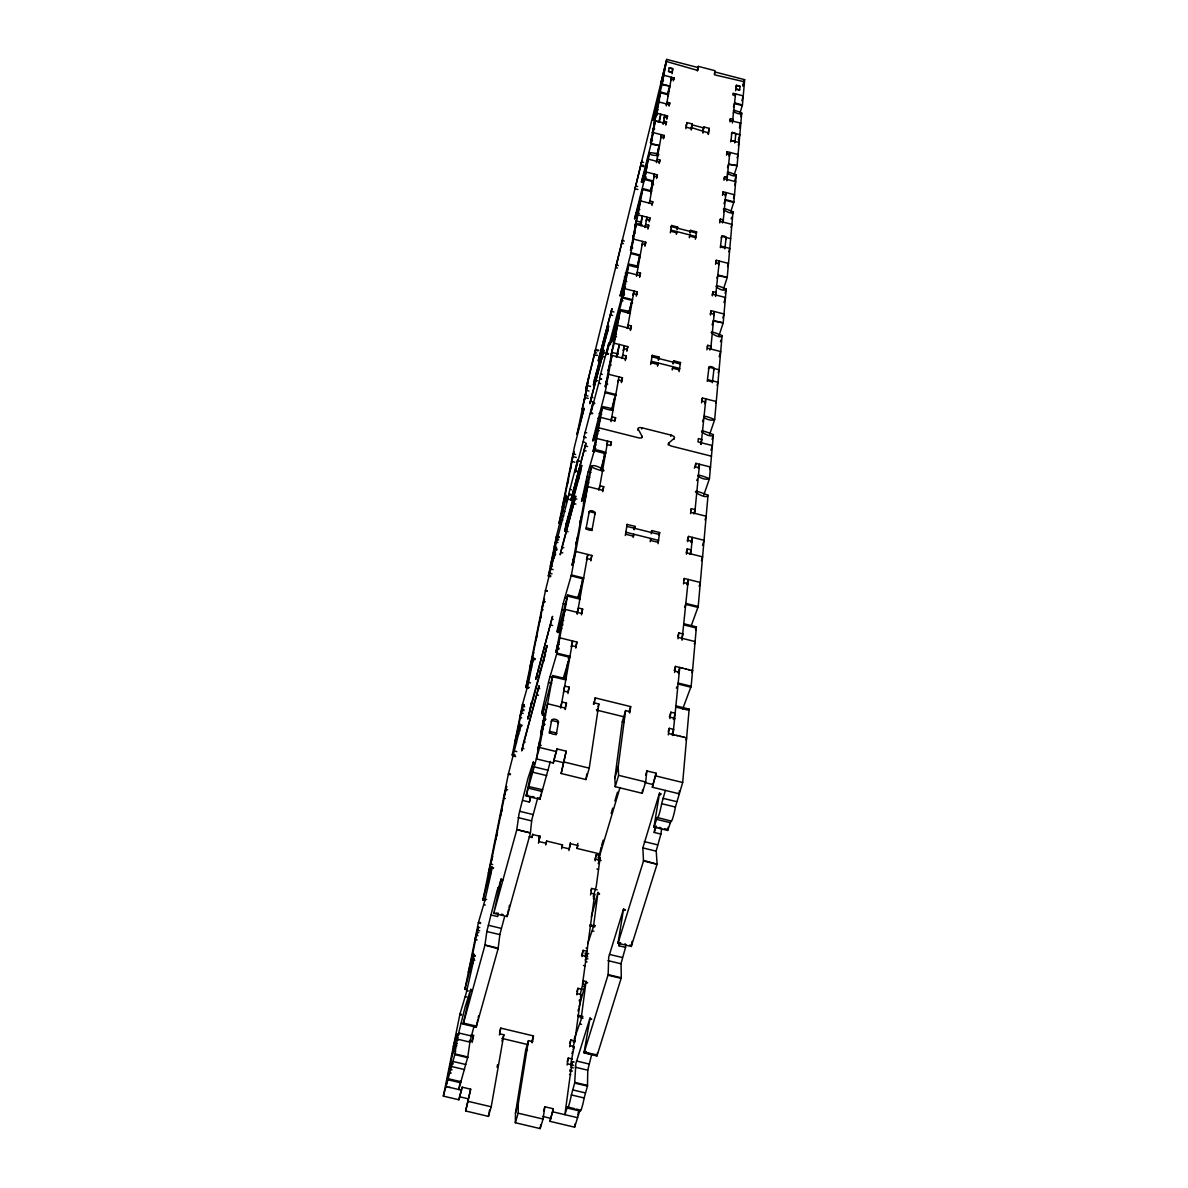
<?xml version="1.0" encoding="UTF-8"?>
<svg xmlns="http://www.w3.org/2000/svg" width="1188" height="1188" viewBox="0 0 1188 1188"><rect width="100%" height="100%" fill="white"/><g stroke="black" fill="none" stroke-linecap="round" stroke-linejoin="round"><path stroke-width="1.5" d="M625.883 944.92A15.964 1.5 -76.9 0 0 625.541 947.371L621.042 963.483L621.309 977.769L608.152 974.606L608.702 957.172L623.596 908.761L617.998 943.272L631.274 946.465L657.038 864.3L643.495 861.003L642.856 847.92L659.578 792.738L654.113 826.224L656.682 826.774M643.54 860.379L657.053 864.196M570.002 1107.572L567.493 1106.637L564.879 1114.671L570.834 1070.67L572.586 1061.701L574.131 1062.072M579.952 1110.186L574.606 1127.174L549.97 1121.338L553.311 1108.775L544.846 1106.771L543.05 1119.066L540.139 1128.6L515.34 1122.734L515.473 1113.171L525.69 1049.999L528.452 1040.629L532.551 1041.594L532.209 1042.767M515.34 1122.734L518.176 1113.186L518.31 1103.637L528.452 1040.629M584.154 1052.019L584.036 1052.88L596.94 1055.954L597.089 1054.944L584.154 1052.019L590.139 1017.611L575.838 1063.691L574.665 1083.07L587.481 1086.114L587.763 1070.18L591.728 1054.335M550.356 761.478L539.872 799.316L526.136 795.96L539.515 747.475L552.806 675.541L566.037 678.794L565.755 679.878L552.494 676.7L542.485 715.131M740.198 86.442L736.441 85.343L740.198 86.412L739.396 90.229L736.115 89.159L736.426 85.373L735.892 87.244M598.247 360.766L611.909 308.776M621.309 977.769L596.94 1055.954M533.397 762.043L526.136 795.915M474.012 954.365L472.245 963.334L473.878 958.256L473.299 962.087L466.216 993.094L459.964 1014.062L461.493 1014.389M587.54 1085.416L574.74 1082.342M608.152 974.606L584.036 1052.88M611.33 342.486L622.764 297.193L628.868 264.211C642.069 266.29 640.881 269.379 628.63 265.087L621.235 293.763M566.631 495.886L556.415 536.308L559.206 536.961M585.936 443.362L570.864 500.311L585.922 443.362M601.291 378.927L599.613 377.977L608.523 344.178C610.691 336.843 604.633 360.617 606.801 353.237L622.705 293.57L624.517 294.03M584.021 436.545L592.753 403.356C594.787 396.614 588.951 419.334 590.941 412.771L599.881 378.675L601.648 379.091M671.012 821.042L667.656 830.442L653.994 827.115L657.216 817.478L671.012 821.042A9.534 0.965 -76.7 0 0 672.868 817.775A9.534 0.965 -76.7 0 0 675.408 807.038L682.684 782.506L689.159 709.117L676.002 705.88L675.675 707.023L688.832 710.261L689.159 709.117M682.595 709.191L691.178 686.248L696.406 626.878L683.991 623.804L683.694 624.829L696.094 627.977L696.406 626.878M684.704 607.083L685.684 604.35L697.92 607.38L698.217 606.474L708.018 495.262C680.561 483.947 706.608 501.366 708.018 495.262M709.459 478.63C702.865 481.912 686.991 469.616 709.459 478.63L713.364 434.66C687.941 424.116 711.256 440.273 713.364 434.66M714.671 419.587C707.409 422.839 694.089 410.721 714.671 419.587L722.111 335.58C698.232 325.497 720.849 341.105 722.111 335.58M712.087 324.829L713.483 320.478L723.21 322.898L726.21 289.085C705.434 279.685 722.616 294.06 726.21 289.085M716.943 278.155L717.715 275.72L727.234 277.383L733.026 211.806C712.355 202.717 731.259 216.825 733.026 211.806M723.982 203.712L725.259 199.599L733.887 201.812L736.263 175.007C717.537 166.914 733.397 179.121 736.263 175.007M727.531 167.627L728.586 164.211L737.095 165.652L741.728 113.053C724.532 105.465 738.684 116.973 741.728 113.053M739.916 113.172L742.441 104.945L744.49 81.794L714.552 74.844L715.057 70.716L698.321 66.365L697.534 69.26M645.604 775.185L646.896 770.938L656.103 773.195L652.346 787.228L679.15 793.777L679.417 790.896M712.369 382.699L714.033 368.488A2.614 1.099 16.1 0 0 711.597 366.736A2.614 1.099 16.1 0 0 708.969 367.211L708.464 368.919M724.829 248.827L726.18 237.511A2.317 0.861 15.8 0 0 724.027 236.07A2.317 0.861 15.8 0 0 721.71 236.353L721.264 237.912M730.635 141.877L731.036 140.436L735.045 141.595L735.817 133.65L732.432 132.269L731.407 134.051M533.382 761.909L527.962 778.348L519.067 813.721L516.795 829.58L530.397 832.937L531.749 819.987L537.169 799.851M672.913 735.521L679.744 667.463L675.467 666.394L674.235 670.448M690.792 553.905L692.396 537.377L690.896 542.426M694.742 513.365L699.524 464.256L698.336 468.295M710.736 349.02L714.389 311.523L713.543 314.464M723.091 222.097L725.972 192.545L723.121 191.817L722.69 193.317M667.656 830.442L668.116 827.427M621.279 293.659L621.963 289.664L624.309 290.258M552.524 616.527L535.729 679.388L552.509 616.438M585.966 437.823L583.961 436.887L585.699 437.333M668.517 71.429L669.23 67.835L672.527 68.429L672.349 72.423L668.517 71.399L672.334 72.453L671.992 73.775M668.309 734.882L669.245 728.318L673.7 729.417L672.007 734.956M669.943 718.621L670.864 712.191L675.274 713.275L673.388 719.453M674.576 672.497L675.467 666.394M677.977 638.743L678.823 632.892L682.996 633.932L681.6 638.565M683.486 583.961L684.288 578.482L700.326 582.476L699.153 586.352M686.486 554.202L687.258 548.915L691.178 549.896L689.857 554.351M687.748 541.609L688.52 536.412L704.053 540.302L702.539 545.337M690.555 513.662L691.297 508.657L695.099 509.607L693.807 513.959M709.785 469.438L710.513 467.018L695.856 463.335L695.5 466.825L699.183 467.745M701.588 402.895L702.405 398.01L716.29 401.529L715.77 403.267M706.934 349.866L707.706 345.307L711.018 346.154L709.875 350.089M710.439 315.043L711.181 310.707L724.012 313.988L722.898 317.82M712.355 295.886L713.082 291.669L716.245 292.471L715.458 295.188M715.547 264.3L716.245 260.276L728.467 263.409L727.546 266.632M719.705 222.884L720.374 219.097L723.314 219.854L722.438 222.928M722.467 195.441L723.121 191.817M723.997 180.264L724.635 176.73L727.442 177.443L726.744 179.923M726.536 155.108L727.145 151.708L738.075 154.529L737.109 157.93M729.878 121.874L730.457 118.652L733.1 119.335L732.432 121.681M491.639 866.587L490.065 874.561L491.684 869.393L491.208 872.66L484.63 901.38L478.512 922.23L480.68 922.705M643.495 861.003L617.998 943.272M652.346 787.228L656.103 773.195M653.994 827.115L654.113 826.284M621.265 978.392L608.093 975.229M629.61 713.052L630.011 711.671L625.571 710.572L622.319 721.651L614.849 778.066L615.221 786.694L642.203 793.287L645.663 781.942L646.896 770.938M631.274 946.465L632.12 941.327M657.068 863.631L656.207 850.89L660.914 834.08A16.29 1.604 -76.7 0 1 661.686 828.823M577.888 459.474L575.007 472.2L584.199 437.57M642.203 793.287L642.619 789.649M568.963 494.683L553.118 554.974L554.826 555.39M570.7 495.025L568.978 494.594L568.859 493.421L577.769 459.682M504.425 917.299L499.955 934.065L498.084 948.811L476.18 1027.175L463.201 1024.086L470.834 989.084L465.191 1006.667L457.395 1038.178L454.796 1054.588L443.332 1096.108L458.91 1099.791L462.177 1087.168L470.671 1089.188L465.651 1110.988L488.446 1116.378L491.223 1106.8L503.846 1034.763L499.732 1033.783L500.742 1028.11L533.457 1035.906L532.551 1041.594M587.644 943.792L593.451 926.789L598.024 892.262L591.282 916.913M658.063 543.673L659.637 532.551L651.841 530.591L651.47 531.868M679.091 371.681L680.486 362.518L673.715 360.796L673.076 363.097M695.411 239.263L696.554 231.883L690.57 230.353L689.99 232.432M708.315 134.482L709.295 128.378L703.92 126.982L702.747 131.289M574.22 1038.965L580.977 1020.076L586.085 981.243L579.076 1006.979M577.947 1114.864L578.304 1112.057M630.011 711.671L630.665 706.608L595.188 697.891L594.594 699.97M574.606 1127.174L575.022 1123.967M650.207 541.713L650.831 538.461L650.46 539.738M651.841 530.591L651.217 533.828M672.274 369.958L672.957 366.736L672.304 369.037M673.715 360.796L673.047 364.003M689.382 237.719L689.976 234.986L689.396 237.08M690.57 230.353L689.99 233.071M691.238 130.056L691.772 127.68L708.716 133.041M702.761 131.749L703.92 126.982M614.849 778.066L618.206 766.735L625.571 710.572M530.397 832.981L516.795 829.58M570.611 1064.879L574.086 1046.583L570.002 1045.603L570.789 1039.916L574.858 1040.881L572.898 1047.296M574.858 1040.881L581.125 994.608L577.16 993.658L577.903 988.297L583.828 989.708M584.051 984.258L582.566 983.902L585.595 961.582L587.199 953.385L588.654 953.741M585.268 956.949L586.976 951.276L594.713 894.133L590.985 893.228L591.639 888.446L597.222 889.812M598.455 860.483L601.083 847.237M580.219 994.594L583.501 980.843L584.971 981.199M585.105 953.994L585.253 952.954M598.158 858.137L598.321 856.904M498.203 948.128L484.956 945.024L486.828 931.496L497.193 890.287L498.232 887.451L497.787 890.881L501.202 878.764L493.763 913.29L516.676 830.219M567.136 1065.027L568.295 1058.048L572.408 1059.028M582.061 956.622L583.115 950.355L586.976 951.276M595.158 860.899L596.287 854.662L599.94 855.553M454.93 1053.86L467.775 1056.993L469.988 1041.534L474.25 1025.467M549.97 1121.338L553.311 1108.775M633.174 537.466L633.813 534.214L633.263 536.13M626.581 526.329L627.13 524.413L634.927 526.373L634.288 529.596M657.499 366.201L658.182 362.993L657.543 365.295M651.618 357.647L652.257 355.346L659.028 357.068L658.345 360.276M676.328 234.378L676.937 231.645L676.507 233.219M671.027 227.576L671.606 225.482L677.591 227.027L676.997 229.744M691.772 127.68L691.639 128.616L686.233 127.22L686.931 122.587L692.292 123.983L691.119 128.735L692.292 123.983M698.321 66.365L697.727 70.463L666.349 61.464L661.865 82.625M540.139 1128.6L540.748 1124.531M625.304 535.506L627.13 524.413M650.668 364.478L652.257 355.346M670.314 232.833L671.606 225.482M620.032 787.495L600.163 854.038L577.071 848.44L577.828 843.346M554.172 758.88L556.964 748.93L566.201 751.187L561.152 773.492L585.951 779.551L589.248 768.161L598.871 704.009L594.416 702.925L595.188 697.891M585.951 779.551L586.813 773.878M568.933 850.578L570.403 842.559M467.775 1057.038L458.746 1089.53L460.127 1082.476M561.627 848.811L562.473 844.891L546.643 841.045L545.856 843.807M484.956 945.054L498.084 948.811M561.152 773.492L566.201 751.187M545.782 844.965L546.643 841.045M565.191 709.563L566.453 703.058L561.983 701.96L561.389 704.053M567.953 693.54L569.201 687.169L564.76 686.07L563.795 689.545M575.779 648.099L576.952 642.055L559.786 637.808L555.821 652.286L557.439 652.672M581.496 614.849L582.64 609.043L578.452 608.004L576.967 613.364M590.792 560.885L591.862 555.464L575.749 551.455L571.992 565.31L573.685 557.751M602.717 491.654L603.697 486.694L599.881 485.744L598.693 490.124M625.23 360.617L625.705 358.88L611.998 355.405L605.271 391.817L593.391 437.882L592.857 441.119L594.891 434.466L593.941 439.812L594.505 437.926L611.389 442.07L610.795 445.515L607.098 444.594M611.107 419.988L611.969 416.795L615.577 417.701L615.013 420.998L600.549 417.359L596.465 433.546L597.831 433.887M621.443 382.625L622.453 377.784L608.508 374.25L605.167 386.753L606.563 380.561M625.705 358.88L626.21 355.91L622.794 355.049L621.859 358.509M626.848 351.262L627.813 346.614L614.255 343.184L620.448 309.712C634.184 311.598 633.115 315.325 620.21 310.617L612.503 340.421L613.32 335.937L616.572 336.768M630.427 330.427L631.377 325.913L628.051 325.067L627.13 328.467M636.337 296.154L637.243 291.862L624.353 288.565L621.22 300.356L623.017 300.816M639.59 277.309L640.466 273.121L637.303 272.319L636.575 275.037M644.936 246.228L645.782 242.233L633.501 239.085L630.486 250.445L631.689 245.218M644.846 227.591L645.693 224.428L648.707 225.2L648.321 227.517L636.219 224.413L632.803 237.986L633.234 235.64M649.153 221.8L649.97 217.939L637.986 214.865L642.842 188.61L651.588 190.867L650.965 193.243M651.96 205.479L652.761 201.722L649.806 200.965L649.257 203.029M656.608 178.482L657.38 174.874L645.93 171.933L643.079 182.685L644.178 177.918M659.177 163.558L659.934 160.038L657.113 159.311L656.4 162.652M663.453 138.803L664.166 135.432L653.192 132.596L650.46 142.976L651.499 138.476M663.424 122.542L663.81 121.102L666.513 121.8L666.201 123.656L655.375 120.849L652.316 132.997L652.984 130.428M667.998 96.243L668.532 94.119L660.691 92.04L656.786 113.187L667.522 115.964L667.196 117.805L664.508 117.107L664.137 118.548M669.082 106.103L669.765 102.91L667.121 102.227L666.364 105.064M662.459 79.418L661.211 85.091L663.795 75.245L674.071 77.918L673.774 79.581L671.205 78.913M657.306 817.7L657.291 817.611A9.549 0.906 -76.7 0 0 659.102 814.419A9.549 0.906 -76.7 0 0 661.642 803.682L665.369 790.406M538.461 843.198L539.916 835.892M545.634 715.206L544.52 714.924L536.367 758.88L553.296 763.023L553.964 759.592M553.296 763.023L556.964 748.93M597.089 1054.944L597.46 1052.85M651.677 184.749L652.019 182.789M564.864 679.105L567.968 661.493M568.399 659.013L568.829 656.548L570.448 656.949M579.254 597.386L582.372 579.64M601.9 468.755L604.44 454.365M612.473 408.761L614.33 398.188M629.328 313.053L631.17 302.524L632.58 302.881M637.481 266.706L639.382 255.955M650.742 191.417L651.677 186.085M657.157 154.975L658.39 147.951M667.656 95.337L668.933 88.12M488.446 1116.378L489.56 1110.038M497.074 1067.27L497.534 1064.671M556.474 733.367L558.449 722.096A3.505 1.975 15.4 0 0 555.39 719.319A3.505 1.975 15.4 0 0 551.633 720.433L551.247 721.844M599.242 489.441L607.707 441.149L606.593 445.218M618.963 376.893L610.959 421.695M622.274 358.004L624.428 345.753L623.18 350.341M627.561 327.873L634.021 291.03L633.234 293.985M642.708 241.446L636.471 276.314M645.292 226.745L646.97 217.181L646.153 221.027M649.42 203.163L654.514 174.146L653.979 176.166M656.756 161.33L661.419 134.719L661.077 136.026M586.441 495.381L583.635 494.683L582.551 500.623L591.282 467.047C592.634 460.736 618.978 478.378 591.282 467.047M530.308 833.53L507.098 916.557L493.748 913.334M529.12 836.798L532.016 837.495L532.625 834.125M539.872 799.316L540.911 794.297M591.55 466.023L571.398 574.962L563.751 601.44L557.291 630.071L557.068 632.046L559.206 625.348L557.914 632.64L567.419 596.064L579.893 599.153L580.175 598.113L567.716 594.95L556.949 653.133L549.019 680.189L542.055 711.181L541.817 713.557L543.956 706.89L542.471 715.146M616.245 357.172L619.349 344.461L617.136 356.697M549.212 733.1L551.633 720.433L558.449 722.096L558.048 723.507M640.763 225.586L642.47 216.023L640.258 224.383M659.429 121.904L660.81 114.226L658.791 121.889L654.766 120.849M580.338 1109.726L580.368 1110.038A9.073 0.802 -77.3 0 0 581.734 1108.107A9.073 0.802 -77.3 0 0 584.14 1097.979L587.481 1086.114M524.19 705.494L522.304 705.033L528.229 684.214L533.546 657.766L526.032 686.812L529.388 687.57M583.635 494.683L581.556 501.366L587.748 473.463L594.579 449.628L602.524 406.682C617.463 408.761 616.32 412.875 602.257 407.677L594.505 437.926M621.963 289.664L620.032 296.139L630.991 252.717L636.219 224.413M639.248 213.469L636.352 212.726L634.496 219.052L644.639 178.839L649.494 152.613C670.537 154.455 649.316 157.781 649.48 152.658M655.375 120.849L651.173 143.51L659.518 145.619L650.994 144.179L641.371 182.299L643.213 176.047L646.005 176.76M657.365 114.984L654.751 114.3L653.014 120.374L661.983 84.734L669.943 86.115L662.147 84.14L666.349 61.464M567.612 1107.008A9.073 0.757 -77.2 0 0 568.933 1105.078A9.073 0.757 -77.2 0 0 571.354 1094.935L574.665 1083.07M538.52 750.296L537.659 750.074L539.694 740.956M542.381 734.184L540.689 733.768L541.654 728.541L542.678 724.814L544.371 725.229M545.069 724.413L542.545 723.789L547.594 703.741L565.577 708.152M555.821 652.286L557.677 644.015L559.281 644.416M561.894 628.511L560.32 628.125L565.043 609.34L581.868 613.513M594.535 451.722L593.154 451.381L593.792 447.935L594.668 444.698L596.034 445.055M621.22 300.356L621.71 297.713L622.913 298.025M625.541 287.095L623.759 286.65L627.338 272.423L640.02 275.661M654.44 121.562L654.098 123.389L656.786 113.187M661.805 81.868L662.756 77.755M594.03 448.128L597.95 426.997M625.022 281.17L621.992 297.416L622.809 297.624M507.098 916.557L508.613 909.399M465.651 1110.988L470.671 1089.188M636.352 212.726L635.743 216.171L642.827 188.669M643.213 176.047L642.619 179.24L643.02 177.948M654.751 114.3L654.232 117.092L654.633 115.8M522.69 800.43L529.388 802.063L530.591 796.316M472.141 1042.425L473.567 1035.491L470.997 1034.882M543.673 660.142L543.272 662.251L547.015 645.426L544.876 653.89M578.675 479.031L578.987 477.442M579.907 472.676L580.219 471.101M606.043 337.511L606.281 336.249M607.009 332.506L607.246 331.274M458.91 1099.791L461.33 1090.168M580.249 473.195L581.778 465.28L566.082 524.398M607.454 332.165L608.657 325.943L594.431 379.908L597.742 380.739M476.18 1027.175L477.725 1019.943M586.991 476.774L589.753 477.472M547.267 590.674L545.515 590.317L556.147 548.01L548.336 576.106L550.638 576.67M566.691 501.44L565.043 501.024L565.948 496.346L559.028 523.225L561.211 523.819M484.838 945.633L463.216 1024.026M460.469 1080.724L461.093 1081.763M485.06 900.549L482.937 900.029L508.33 774.22L520.389 726.967L520.552 725.452L518.933 730.739L520.24 724.131L512.206 755.093L522.304 705.033M533.471 658.301L535.343 658.761M568.072 531.749L564.775 530.932L566.379 522.765M594.683 378.616L593.421 385.061L607.707 330.903M529.952 710.78L527.828 719.171L531.615 702.256L531.199 704.38M566.305 525.23L566.631 523.596M567.582 518.711L567.909 517.092M594.802 379.818L595.054 378.541M595.812 374.68L596.064 373.403M443.332 1096.108L459.949 1014.106M467.151 989.886L464.894 989.352L478.497 922.259M528.304 688.238L525.824 687.629L545.515 590.317M548.336 576.106L556.415 536.352M559.028 523.225L574.487 446.643L584.154 408.241L577.026 434.229M461.583 1090.213L445.99 1086.515L455.91 1037.287L457.974 1037.792M583.872 402.361L589.144 376.195M451.188 1073.031L448.812 1072.467L450.891 1063.319L453.267 1063.884M452.48 1054.246L454.544 1045.202L456.89 1045.767M457.083 1043.613L454.737 1043.064L456.771 1034.124L459.103 1034.689M469.899 972.259L468.414 971.903L472.854 954.306L474.339 954.662M477.918 935.713L476.447 935.357L478.304 927.204L479.774 927.561M516.557 742.455L514.835 742.04L518.696 726.729L520.626 727.205M523.18 713.424L521.28 712.949L522.809 706.281L524.71 706.756M552.108 566.305L550.4 565.889L553.816 552.361L555.509 552.776M557.974 542.545L555.732 541.995L557.024 536.382L558.716 536.798M567.938 482.254L568.488 479.492L567.27 484.763M590.57 386.442L587.392 385.64L586.293 390.377L588.936 391.045M562.072 515.755L563.795 516.038M498.307 913.409L497.668 916.587L491.149 915.012M541.342 792.262L541.773 790.228M526.314 795.084L527.175 795.232M509.058 907.35L509.489 905.301M493.941 912.443L494.787 912.577M478.17 1017.878L478.63 1015.814M743.035 84.526L743.257 83.606M743.139 86.145L743.792 83.368M744.015 82.447L744.668 79.67L714.864 71.933L714.389 73.938M697.297 70.924L698.113 67.568L666.72 59.4L585.758 389.204L595.752 349.51L598.886 350.312M666.72 59.4L661.597 80.324L663.498 80.814M660.677 92.085L654.692 115.592M643.079 177.725L649.287 153.415M657.32 157.083L657.692 155.583M482.937 900.029L491.624 866.512M668.354 94.832L660.498 92.783M559.206 522.527L561.419 523.032M548.544 575.334L550.846 575.853M628.645 265.028L628.868 264.211M620.21 310.617L620.448 309.712M602.257 407.677L602.509 406.741M464.894 989.352L473.982 954.35M576.967 434.422L587.882 382.447M567.419 596.064L567.686 595.01M552.494 676.7L552.806 675.541M733.338 113.187L733.694 111.776M740.792 116.632L741.55 113.721M727.279 175.141L727.68 173.582M723.685 211.954L724.101 210.335M734.882 180.309L736.085 175.705M731.169 218.859L731.57 217.3M732.387 214.196L732.803 212.637M725.081 293.302L725.987 289.902M663.706 72.661L662.756 76.745L663.394 74.309M656.533 111.316L655.865 113.84L658.865 101.945L669.453 104.693M598.292 360.647L611.924 308.776M720.477 341.713L720.938 339.976M712.102 439.411L713.112 435.58M586.768 388.016L587.392 385.64M584.362 399.955L585.922 392.931L585.298 395.322L587.956 395.99M581.986 409.518L584.986 397.564L588.194 398.381M645.797 169.156L645.099 171.815L648.292 159.147L659.578 162.058M672.467 70.805L672.957 68.963L669.141 67.968M644.653 178.794L653.311 180.962L650.489 191.06M670.685 80.324L671.502 77.25L666.305 105.895M574.858 462.206L571.517 461.36L574.131 451.499L572.943 456.608L576.299 457.454M637.971 211.375L637.228 214.137L640.57 200.891L652.375 203.92M570.656 467.938L571.309 465.458L570.106 470.641M673.284 80.858L674.071 77.918M637.986 214.865L635.031 226.017L636.189 220.953L641.565 222.334M664.077 118.147L664.835 115.266L663.097 124.398M591.327 397.282L589.827 403.697L603.935 350.178L591.327 397.282L592.99 397.713M578.007 1011.033L578.541 1008.998M564.879 496.629L565.547 494.089L562.295 507.038L563.736 507.395M669.141 105.272L669.765 102.91M660.706 138.105L661.092 136.635L663.84 137.348M565.043 501.024L566.602 495.723M666.824 119.231L667.522 115.964M665.815 125.096L666.513 121.8M557.024 536.382L554.276 546.718L556.519 547.282M623.759 286.65L624.532 283.724L625.734 284.036M663.394 138.357L664.166 135.432M651.648 184.883L652.361 182.21M652.539 182.284L651.989 184.303L653.608 184.719M653.742 177.74L654.143 176.225L657.023 176.967M659.399 162.028L659.934 160.038M656.697 177.398L657.38 174.874M543.094 604.707L544.475 598.722L541.624 609.399L543.183 609.786M614.612 337.244L613.795 340.258L617.567 325.334L630.887 328.72M561.909 547.282L560.157 554.855L575.779 496.049L561.909 547.282L563.795 547.757M695.529 630.145L696.123 627.903M613.32 335.937L611.404 342.426M540.213 618.963L540.941 616.275L539.53 622.364M612.34 349.45L610.988 355.42L614.255 343.184M652.197 203.787L652.761 201.722M564.775 530.932L580.576 471.606M536.634 636.709L537.362 633.991L535.937 640.198M611.998 355.405L608.137 370.745L608.969 367.656M641.862 245.441L642.292 243.837L645.366 244.624M649.257 220.552L649.97 217.939M532.907 655.212L533.65 652.464L529.982 667.017L531.615 667.418M647.891 229.106L648.707 225.2M644.921 245.426L645.782 242.233M627.739 313.068L628.304 310.944M633.115 295.337L633.56 293.674L636.783 294.49M522.809 706.281L519.795 717.507L521.681 717.968M596.465 433.546L597.326 430.323L598.693 430.665M596.005 437.466L598.618 427.769L638.357 437.778A3.757 1.693 15.6 0 0 642.099 436.367L638.164 429.076A3.727 1.678 15.6 0 1 641.951 427.799L671.131 435.15A3.727 1.678 16 0 1 674.324 438.179L673.967 439.382M639.59 276.388L640.466 273.121M523.804 741.728L521.695 750.905L539.144 685.684L523.804 741.728L525.245 742.084M518.696 726.729L517.923 729.566L519.854 730.041M593.154 451.381L596.658 438.372M636.352 295.173L637.243 291.862M508.33 774.22L510.305 774.71M623.448 350.401L623.923 348.678L627.309 349.539M630.308 329.878L631.377 325.913M505.004 793.658L506.652 786.456L503.519 798.054L505.301 798.499M584.348 500.341L583.442 503.682L587.748 486.56L603.059 490.406M686.025 125.943L686.931 122.587M685.847 128.66L686.233 127.22M501.277 812.147L502.079 809.221L500.386 816.557M581.348 516.453L579.714 523.685L580.635 520.314M617.953 381.749L618.428 379.982L621.918 380.858M626.878 350.059L627.813 346.614M529.536 710.617L546.643 647.49M528.289 717.032L545.441 653.742M625.274 359.37L626.21 355.91M496.629 835.223L497.43 832.268L495.708 839.768M577.606 536.605L575.942 544L576.878 540.585M621.339 381.883L622.453 377.784M491.758 859.384L492.575 856.4L488.387 873.017L490.258 873.462M588.892 512.874L589.248 511.597A3.015 1.455 15.3 0 1 592.426 510.885A3.015 1.455 15.3 0 1 595.099 513.053L591.891 530.591M614.701 420.908L615.577 417.701M585.966 529.106L589.248 511.597L595.099 513.053L594.743 514.33M478.304 927.204L474.977 939.411L477.16 939.931M560.32 628.125L561.285 624.561L562.874 624.947M610.498 445.322L611.389 442.07M472.854 954.306L472.007 957.394L473.492 957.751M602.494 491.09L603.697 486.694M702.925 133.086L703.445 130.71M677.16 228.586L677.591 227.027M669.765 86.754L667.641 94.416M644.46 179.477L653.118 181.705M586.412 559.652L587.837 554.454L577.175 614.255M586.753 559.875L587.11 558.583L591.149 559.578M456.771 1034.124L453.296 1046.747L455.375 1047.237M542.545 723.789L543.569 720.077L545.247 720.477M454.544 1045.202L453.668 1048.38L455.227 1048.752M540.689 733.768L541.728 729.981M450.014 1066.542L450.891 1063.319M537.659 750.074L538.699 746.316L539.56 746.524M707.84 133.635L709.295 128.378M590.614 560.008L591.862 555.464M659.325 146.332L656.756 155.48M571.161 646.435L571.666 644.624M571.918 643.718L572.661 641L560.825 707.989M571.473 647.029L571.844 645.678L576.15 646.732M581.348 613.721L582.64 609.043M529.388 802.063L530.813 796.955M575.645 646.807L576.952 642.055M563.498 692.441L563.884 691.06L568.339 692.144M560.424 707.543L561.196 704.751M637.837 430.279L638.164 429.076M658.39 359.37L659.028 357.068M555.999 734.927L556.533 733.041L549.673 731.363M567.834 692.025L569.201 687.169M735.55 90.748L736.055 88.907L739.872 89.902M641.624 429.002L641.951 427.799M696.123 233.457L696.554 231.883M735.06 95.723L735.565 93.897L732.387 123.017M471.918 1041.386L473.567 1035.491M564.894 708.642L566.453 703.058M730.071 120.062L730.457 118.652M641.772 437.57L642.099 436.367M636.976 266.884L640.317 255.108L630.991 252.717M532.016 837.495L532.848 834.555L540.154 836.337L538.743 841.371M461.508 1089.574L462.177 1087.168M743.272 86.13L744.49 81.794M726.596 153.653L727.145 151.708M741.876 100.787L743.243 95.886L733.011 93.228L732.848 94.936L735.402 95.589M729.15 155.004L729.878 152.42L726.863 180.828M729.135 156.311L729.684 154.366L726.952 153.653M735.417 135.076L735.817 133.65M724.071 178.705L724.635 176.73M628.704 312.979L632.506 299.673L622.764 297.193M742.441 104.945L734.704 102.881L733.501 106.816M538.728 837.956L539.352 835.758M734.689 142.916L735.09 141.476M739.515 127.903L740.183 123.017M738.342 139.932L739.159 137.066M739.426 136.115L739.827 134.69L731.823 132.551L731.036 140.436L739.129 142.53L738.327 145.396M725.215 195.233L725.972 192.545L734.526 194.758L733.531 198.262M725.333 196.183L725.764 194.669L722.898 193.941M719.646 221.666L720.374 219.097M680.011 364.241L680.486 362.518M594.342 450.49C608.791 455.598 610.335 452.183 594.579 449.628M634.036 529.551L634.927 526.373M734.733 184.986L735.684 181.675L724.428 178.779M715.785 261.865L716.245 260.276M720.314 247.668L721.71 236.353L730.65 238.654M611.464 409.697L615.874 394.505L605.271 391.817M718.384 264.285L719.304 261.063L715.577 296.51M725.734 239.07L726.18 237.511M718.606 265.087L719.067 263.498L715.993 262.711M499.569 1032.209L500.742 1028.11M593.406 704.128L594.193 701.351M499.391 1034.956L499.732 1033.783M594.015 704.306L594.416 702.925M668.22 444.876L668.725 443.065L674.324 438.179M670.774 436.352L671.131 435.15M731.021 227.487L731.912 224.369L720.151 221.339M712.161 294.921L713.082 291.669M710.231 314.003L711.181 310.707M615.651 395.337L605.034 392.664M508.523 773.522L510.513 773.967M733.872 201.856L730.754 211.716M501.989 1041.223L502.999 1037.703M503.163 1037.109L503.846 1034.763M596.881 710.944L597.475 708.865M598.069 706.786L598.871 704.009M728.838 251.752L729.788 248.411L720.76 246.094A2.331 0.876 15.9 0 0 722.928 247.564A2.331 0.876 15.9 0 0 725.274 247.253M713.646 315.86L714.122 314.211L710.914 313.394M561.672 847.638L562.473 844.891M707.216 347L707.706 345.307M727.234 277.383L717.953 274.963L717.715 275.72M723.997 302.539L725.467 297.49L712.83 294.253M658.909 535.09L659.637 532.551M569.156 848.752L570.626 843.732L577.917 845.5L577.071 848.44M701.559 400.935L702.405 398.01M707.246 381.393L708.969 367.211L719.096 369.78L718.205 372.809M713.528 370.211L714.033 368.488M704.855 402.435L705.88 398.886L701.128 444.431M705.063 403.786L705.583 402.034L702.093 401.143M719.2 356.682L720.7 351.544L707.409 348.173M717.092 385.328L717.983 382.269L707.751 379.67A2.643 1.129 16.2 0 0 710.201 381.452A2.643 1.129 16.2 0 0 712.874 380.977M700.534 444.253L701.93 439.471L698.336 438.565L698.009 441.921L712.399 445.559L710.988 450.341M694.431 468.176L695.856 463.335M600.772 469.275L605.479 453.296M577.606 598.247L583.709 578.021L571.398 574.962M723.21 322.898L713.305 321.057M531.556 1042.336L533.457 1035.906M629.031 712.147L630.665 706.608M690.748 510.513L691.297 508.657M583.442 578.942L571.146 575.883M515.473 1113.171L518.31 1103.637M687.199 540.837L688.52 536.412M615.221 786.694L618.606 775.333L618.206 766.735M594.817 859.607L595.47 857.409M595.797 856.31L596.287 854.662M686.129 552.732L687.258 548.915M563.246 678.303L569.973 656.34L556.949 653.133M691.639 542.574L692.025 541.312L688.119 540.332M601.618 845.455L603.207 840.124M611.152 813.483L612.741 808.152M614.864 801.054L617.508 792.173M598.262 863.646L600.192 857.201L596.242 886.397L593.213 896.524M590.971 890.673L591.639 888.446M683.709 580.427L684.288 578.482M590.481 894.891L590.985 893.228M705.048 519.973L706.177 516.231L690.926 512.414M686.753 584.63L688.298 579.477L682.031 640.228M734.496 103.549L742.262 105.569M569.705 657.291L556.682 654.083M593.376 898.574L594.713 894.133M687.51 584.956L687.897 583.664L683.872 582.669M581.585 955.449L582.61 952.048M582.773 951.484L583.115 950.355M677.828 636.204L678.823 632.892M701.44 560.662L702.583 556.845L686.857 552.925M585.149 960.201L585.372 959.444M585.832 957.929L587.199 953.385M576.848 991.742L577.903 988.297M576.804 994.802L577.16 993.658M728.586 164.211L737.095 165.652M543.584 1110.929L544.846 1106.771M582.566 983.902L583.501 980.843M678.096 672.839L679.744 667.463L692.559 670.626L691.936 672.646M579.195 1000.92L579.551 999.776M580.427 996.91L581.125 994.608M678.868 673.551L679.269 672.2L674.992 671.146M569.72 1043.42L570.789 1039.916M669.393 717.003L670.24 714.255M670.448 713.557L670.864 712.191M569.646 1046.776L570.002 1045.603M694.297 644.223L695.114 641.565L678.378 637.421M567.225 1061.567L568.295 1058.048M668.191 731.793L669.245 728.318M571.948 1053.578L572.482 1051.825M573.195 1049.494L574.086 1046.583M674.368 719.72L674.784 718.339L670.359 717.24M662.756 75.631L663.067 74.606M736.887 166.365L734.036 175.423M569.705 1071.086L570.181 1069.527M570.893 1067.18L572.586 1061.701M661.909 79.314L660.662 83.338L662.548 83.828M586.219 1053.014L586.248 1051.514M625.541 947.371L619.067 945.811L619.988 942.841M660.914 834.08L654.246 832.461L656.207 826.165M685.981 739.961L686.619 737.882L668.725 733.486M640.436 166.766L640.718 165.83L643.792 166.632M636.902 181.185L637.184 180.279M636.011 185.105L634.852 188.714L637.911 189.501M621.309 293.555L623.017 293.941M621.161 245.441L621.443 244.594M617.567 260.142L617.834 259.296M616.631 264.211L615.562 267.523L617.493 268.013M723.477 288.981L727.011 278.096M718.918 335.937L722.987 323.567M595.752 349.51L594.757 352.48L596.703 352.97M594.267 355.257L597.653 355.316M702.583 421.517L703.445 418.933M709.622 434.452L714.448 420.3M696.777 480.546L697.237 479.224M685.684 604.35L685.966 603.445L698.217 606.474M703.756 495.114L709.221 479.373M528.749 786.575L542.723 789.768M690.867 687.184L677.917 683.991L678.214 683.055L691.178 686.248M691 626.388L697.92 607.38M676.373 688.164L676.893 686.768M743.465 82.685L744.668 79.67M445.99 1086.515L447.059 1086.768M449.183 1087.272L450.222 1087.51M468.414 971.903L469.409 972.14M501.885 1038.401L528.14 1044.653M458.672 1032.951L471.324 1035.966M576.536 1061.018L589.129 1064.017M525.69 1049.999L527.487 1050.415M469.364 1040.495L472.468 1041.237M567.493 1063.854L573.685 1065.324M457.202 1039.099L469.869 1042.114M575.155 1067.18L587.763 1070.18M455.613 1039.886L457.959 1040.45M571.799 1067.537L573.344 1067.908M570.834 1070.67L572.378 1071.041M569.512 1074.383L570.789 1074.695M453.371 1051.038L455.717 1051.603M454.796 1054.588L467.671 1057.647M452.895 1061.448L465.741 1064.507M572.571 1089.871L585.357 1092.901M451.648 1066.527L464.508 1069.571M571.354 1094.935L584.14 1097.979M449.703 1069.259L452.079 1069.824M448.277 1078.719L449.881 1079.105M450.683 1079.298L454.692 1080.248M455.494 1080.427L459.504 1081.377M570.804 1107.765L574.784 1108.716M576.373 1109.087L578.764 1109.651M447.846 1079.744L460.647 1082.773M566.958 1107.973L579.685 1110.988M552.88 1111.834L577.576 1117.685M459.489 1096.747L467.968 1098.752M542.485 1116.393L550.4 1118.264M468.369 1101.395L491.223 1106.8M518.176 1113.186L543.05 1119.066M473.849 955.315L475.363 955.672M586.115 982.238L587.615 982.595M473.537 955.776L475.037 956.147M585.521 982.639L587.021 982.996M471.785 959.562L474.769 960.29M582.773 986.174L584.258 986.53M472.928 963.141L470.953 962.666L477.472 930.263L479.67 930.783M465.161 988.357L467.404 988.891M577.68 1015.25L582.907 1016.497M470.671 990.168L472.275 990.54M590.124 1018.725L591.713 1019.096M470.344 990.569L471.933 990.955M578.155 1016.423L582.625 1017.492M589.486 1019.066L591.075 1019.438M466.765 990.644L468.295 991M581.333 1018.027L582.863 1018.398M465.34 996.584L466.869 996.955M579.996 1023.982L581.526 1024.338M574.16 1041.267L574.918 1041.445M459.756 1014.804L461.271 1015.161M573.151 1041.846L574.665 1042.203M463.409 1023.091L476.388 1026.18M461.345 1023.254L466.097 1024.398M587.006 1053.207L590.941 1054.142M491.505 867.344L493.659 867.864M597.995 893.094L599.42 893.435M491.164 867.983L493.302 868.502M597.416 893.673L599.554 894.193M593.629 898.44L594.564 898.663M501.084 879.729L502.732 880.13M623.878 909.399L625.512 909.8M500.668 880.442L502.301 880.843M623.136 910.023L624.769 910.424M485.135 899.108L486.59 899.465M593.703 925.289L595.158 925.645M483.189 899.078L485.328 899.583M589.946 924.813L594.906 926.016M589.679 925.764L594.639 926.967M483.798 904.692L485.253 905.033M592.441 930.872L593.896 931.214M496.45 912.978L498.128 913.379M501.455 914.181L503.118 914.582M506.459 915.384L507.291 915.577M618.146 942.277L620.626 942.886M624.784 943.881L625.601 944.089M629.759 945.084L631.407 945.485M586.055 948.054L587.496 948.395M488.313 925.259L501.321 928.392M609.444 954.41L622.378 957.513M478.304 922.942L480.472 923.462M486.828 931.496L499.851 934.629M608.048 960.647L620.997 963.765M582.417 955.494L587.748 956.771M477.279 932.298L478.749 932.654M586.516 958.553L587.971 958.909M585.595 961.582L587.05 961.938M583.546 965.488L584.986 965.829M514.835 742.04L515.696 742.248M507.662 789.797L505.88 789.367L490.822 864.062L492.693 864.522M528.036 795.44L528.898 795.648M532.328 796.48L534.051 796.91M537.481 797.742L538.342 797.95M659.251 827.397L660.959 827.813M664.374 828.645L666.082 829.061M666.928 829.269L667.775 829.476M519.691 811.3L533.07 814.552M644.252 841.594L657.558 844.831M518.191 817.626L531.571 820.878M642.856 847.92L656.177 851.157M538.936 841.535L546.257 843.317M562.102 847.163L569.423 848.93M595.648 859.251L601.143 860.572M596.925 868.963L598.514 869.349M673.21 734.585L674.324 734.867M676.551 735.417L677.68 735.684M679.907 736.233L681.036 736.515M683.263 737.065L684.392 737.332M543.495 718.651L546.02 719.26M541.654 728.541L543.347 728.957M520.136 724.725L522.096 725.2M519.765 725.601L521.71 726.076M517.894 730.694L519.824 731.169M518.844 733.961L517.122 733.531L522.052 709.102L523.953 709.563M538.654 744.742L541.208 745.381M539.515 747.475L556.489 751.633M655.806 775.927L682.684 782.506M522.482 748.455L523.938 748.811M564.374 762.072L589.248 768.161M618.606 775.333L645.663 781.942M553.771 760.305L562.993 762.548M644.609 782.506L652.643 784.466M514.835 751.143L516.825 751.633M678.006 793.495L679.15 793.777M512.429 754.246L515.028 754.885M512.191 755.152L514.79 755.776M513.632 756.117L515.622 756.608M533.293 762.77L534.986 763.171M659.622 793.629L661.3 794.03M532.773 763.81L534.466 764.211M658.761 794.579L660.439 794.995M534.169 766.854L547.995 770.24M662.919 798.306L676.685 801.662M532.848 772.23L546.673 775.615M661.642 803.682L675.408 807.038M528.304 788.104L542.055 791.46M656.415 819.319L670.091 822.66M556.697 647.623L559.088 648.202M558.954 649.197L556.816 648.678L562.132 620.062L563.706 620.448M533.828 659.192L532.194 658.791L543.762 601.395L545.322 601.781M533.085 659.266L534.956 659.726M537.704 670.819L539.768 671.324M549.955 676.521L553.163 677.323M536.501 676.922L538.58 677.427M548.514 682.506L551.737 683.308M528.63 682.402L530.531 682.862M538.312 688.298L539.783 688.654M537.05 694.861L538.506 695.218M596.45 710.038L624.65 716.973M622.319 721.651L623.982 722.052M522.512 704.321L524.383 704.781M543.094 713.231L544.743 713.632M542.56 714.374L544.208 714.775M522.037 710.142L523.938 710.602M553.192 555.449L554.9 555.865M573.938 562.102L572.928 561.85L585.031 496.599L585.996 496.851M554.009 558.434L552.494 558.063L556.34 538.966L558.018 539.397M551.366 569.141L553.118 569.572M550.326 573.418L552.078 573.849M545.351 590.926L547.089 591.357M564.627 597.965L566.899 598.529M563.275 603.563L566.32 604.321M562.072 610.023L565.132 610.781M551.692 619.037L553.088 619.379M561.152 623.611L562.726 623.997M550.549 625.007L552.643 625.527M558.509 630.739L560.053 631.125M557.959 632.016L559.518 632.402M681.867 667.983L682.937 668.25M685.075 668.77L686.144 669.037M688.283 669.572L689.352 669.839M691.49 670.359L692.559 670.626M585.996 482.09L588.758 482.788M569.869 489.278L571.577 489.708M572.527 493.169L574.324 493.614M568.814 493.792L570.522 494.208M583.159 498.708L585.268 499.227M582.61 500.148L585.432 500.861M571.606 497.846L573.418 498.307M574.977 498.618L576.878 499.094M565.904 496.718L567.552 497.119M565.503 497.846L567.151 498.262M567.909 499.138L569.631 499.569M565.755 499.806L564.3 499.45L573.477 453.979L575.571 454.499M574.012 503.578L575.913 504.054M626.833 526.373L659.399 534.511M562.993 511.196L564.953 511.686M625.957 532.254L658.672 540.421M625.66 534.229L633.531 536.189M650.564 540.436L658.434 542.396M561.122 519.691L562.8 520.106M556.251 536.946L559.028 537.644M556.415 539.397L558.672 539.961M555.479 548.633L557.202 549.064M555.093 549.732L556.801 550.148M560.914 552.39L562.8 552.851M553.4 553.563L555.672 554.128M590.54 401.292L592.203 401.707M593.035 402.866L594.787 403.296M592.753 403.356L594.505 403.801M599.064 413.498L601.692 414.166M590.941 412.771L592.693 413.216M590.659 413.246L592.411 413.691M597.935 418.221L600.564 418.889M711.464 456.192L671.859 446.213A3.757 1.693 16 0 1 668.725 443.065M597.089 430.204L599.123 430.709M585.031 432.387L586.753 432.818M593.97 439.426L595.975 439.931M583.159 441.921L584.912 442.367M593.792 447.935L595.856 448.455M585.149 445.931L587.585 446.54M584.273 450.49L586.1 450.95M577.635 460.632L579.373 461.063M577.398 461.003L579.12 461.434M588.194 471.785L590.941 472.468M575.482 470.745L577.205 471.176M575.244 471.087L576.967 471.517M615.963 334.615L615.132 334.407L605.999 383.635L607.736 384.066M613.067 338.55L614.909 339.011M612.533 340.11L614.374 340.585M608.85 343.54L610.617 343.985M608.523 344.178L610.29 344.639M652.078 356.831L680.368 364.003M651.425 361.271L679.818 368.473M611.805 352.361L618.146 353.979M651.143 362.741L657.974 364.478M672.764 368.221L679.581 369.958M595.5 350.252L598.113 350.92M606.801 353.237L608.583 353.697M603.162 352.732L605.405 353.296M606.489 353.861L608.271 354.321M599.688 354.618L601.826 355.167M602.405 356.608L604.098 357.039M598.96 358.331L601.633 359.014M609.518 364.671L611.226 365.102M600.579 373.997L602.331 374.428M598.826 383.189L600.593 383.635M623.462 243.599L621.532 243.109L622.631 239.709L616.364 265.043L618.295 265.533M632.773 248.01L631.244 247.609L638.372 209.162L639.857 209.534M630.783 253.489L640.109 255.88M625.304 273.002L627.62 273.596M624.324 277.086L626.64 277.665M623.626 280.828L626.789 281.615M624.235 284.066L625.423 284.377M621.784 291.906L624.131 292.5M622.482 294.773L624.294 295.233M622.542 297.98L632.283 300.46M611.167 311.301L613.869 311.984M610.469 314.909L612.637 315.459M616.914 317.953L619.334 318.562M615.874 322.23L617.686 322.691M643.777 165.533L640.733 164.746L641.906 161.033L635.714 186.011L637.644 186.501M646.703 167.256L644.505 180.175M643.139 177.487L646.51 178.363M725.081 200.223L733.694 202.45M642.619 189.441L651.366 191.684M646.569 219.453L649.569 220.226M671.458 226.641L696.435 233.056M670.938 230.101L696.005 236.531M670.745 231.259L676.774 232.803M689.827 236.145L695.841 237.689M635.773 223.225L642.114 224.859M633.976 232.848L635.12 233.13M622.364 240.555L624.294 241.06M730.278 120.448L740.837 123.196M658.197 109.86L656.86 109.519L651.143 140.392L652.509 140.748M692.173 124.903L703.801 127.918M653.341 128.556L654.692 128.913M641.609 161.969L643.525 162.459M654.246 832.461A16.29 1.544 -76.7 0 1 654.855 828.199M619.067 945.811A15.964 1.455 -76.9 0 1 619.275 944.237M585.818 1052.924A15.682 1.366 -77.1 0 1 585.922 1052.137M550.43 733.13A2.747 1.559 15.5 0 1 549.584 731.674M556.712 733.456A3.594 2.034 15.5 0 1 550.92 733.204M604.321 453.281L604.172 454.143L604.38 453.341M592.248 529.299L586.323 527.828A3.059 1.5 15.3 0 0 589.025 530.041A3.059 1.5 15.3 0 0 592.248 529.299"/></g></svg>
